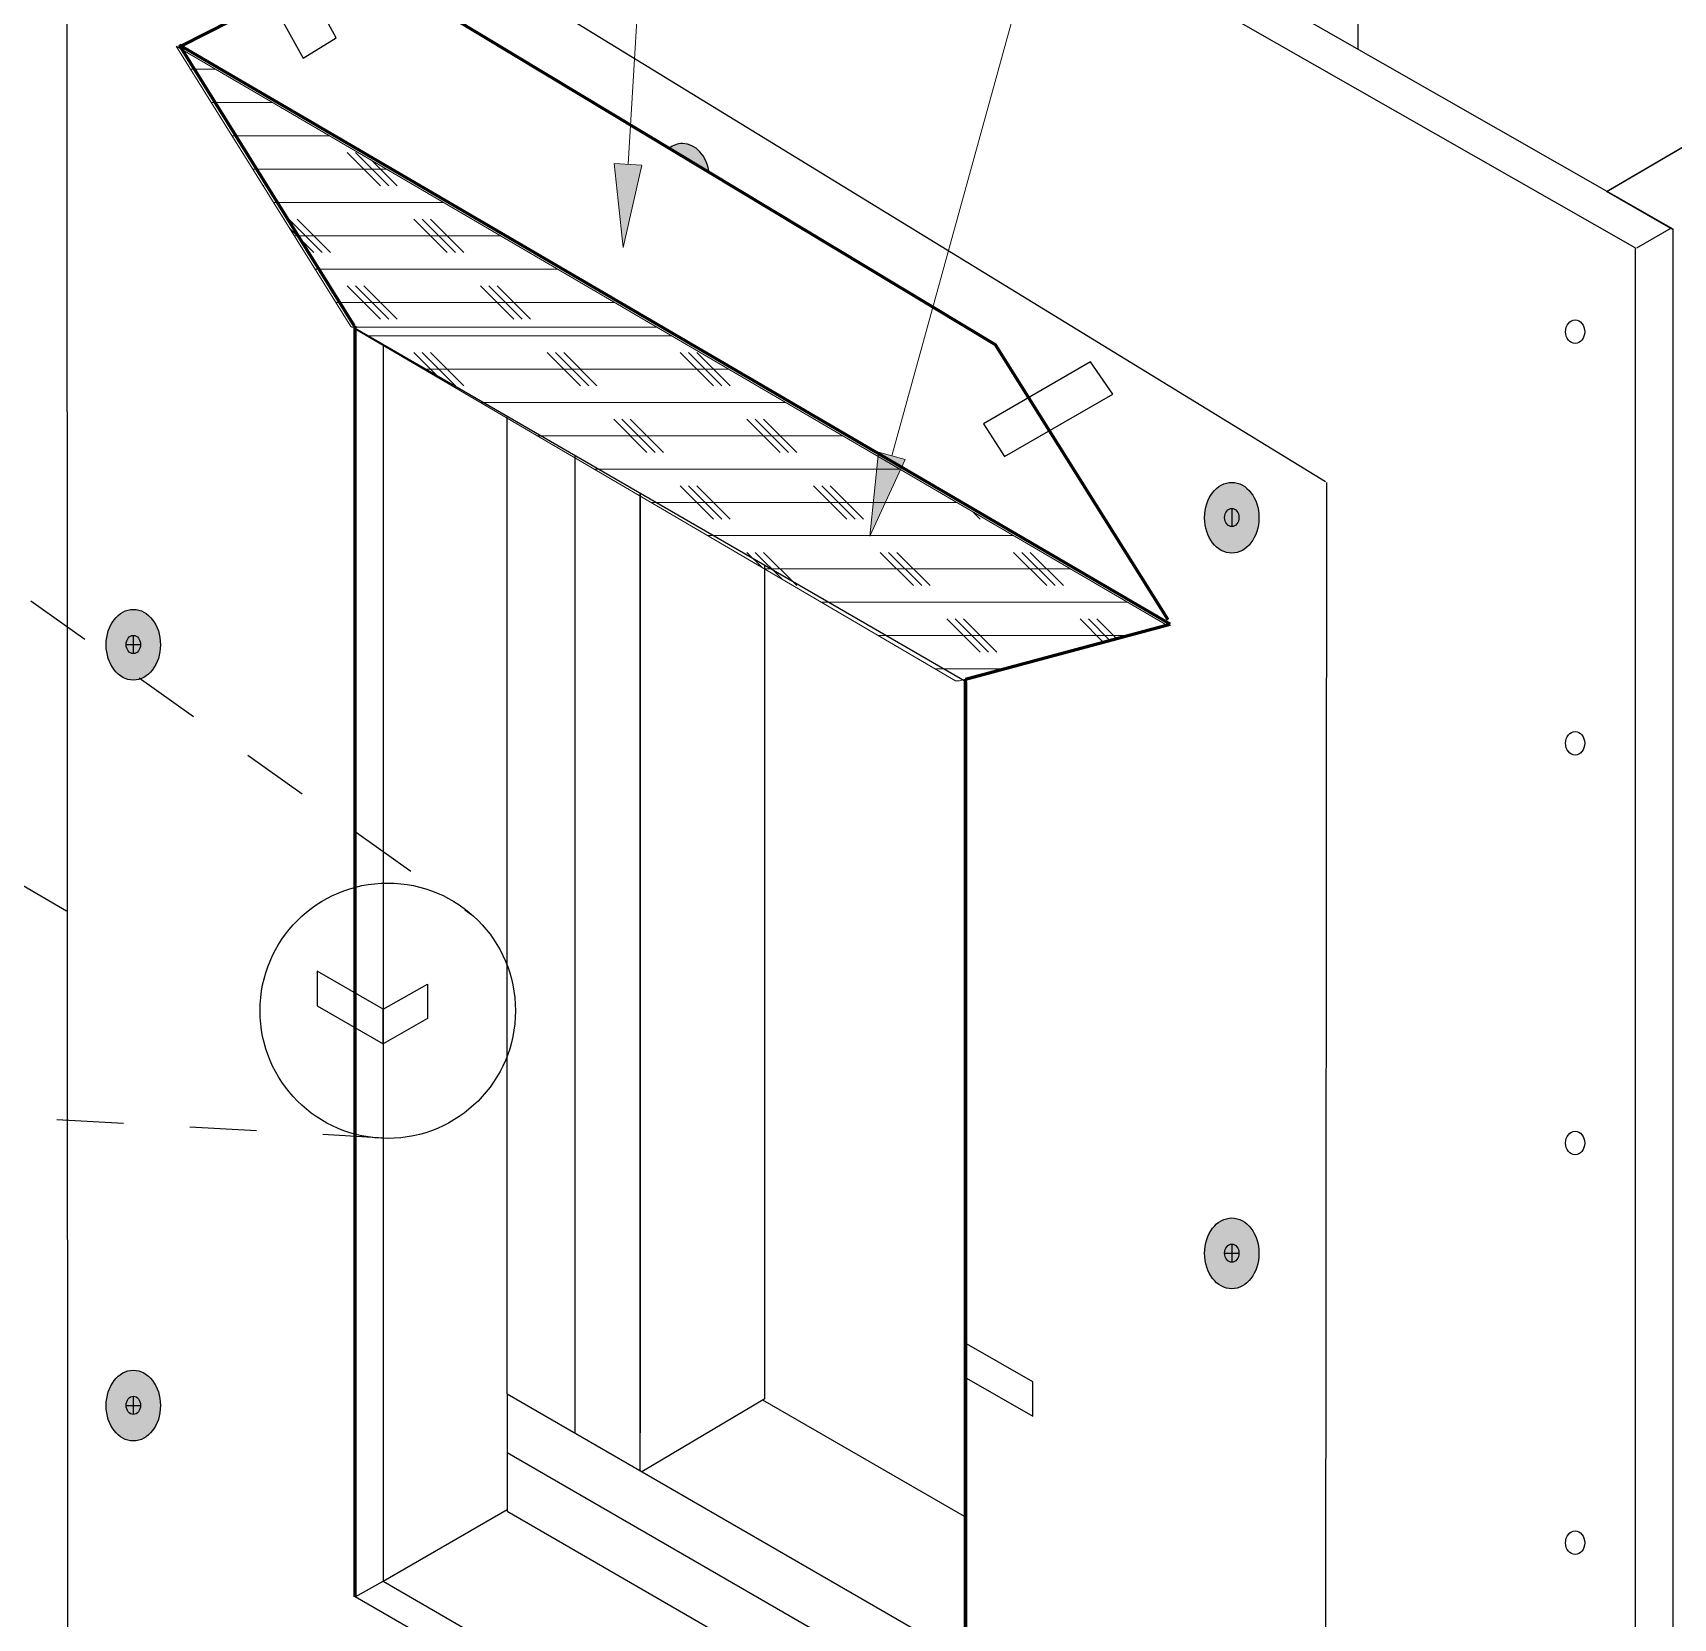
# Model space of a CAD drawing. Header units: inches. Extents: x -24 to 76, y -57 to 19.
# Drawn here: x -12.806 to -9.728, y -1.616 to 1.358 of the extents above; entities that cross this region are included whole.
import ezdxf

# ---------------------------------------------------------------- set-up
doc = ezdxf.new("R2010")
doc.units = ezdxf.units.IN
doc.header["$MEASUREMENT"] = 0
doc.linetypes.add('AI-Linetype-25', pattern=[0.25, 0.125, -0.125])
doc.linetypes.add('AI-Linetype-26', pattern=[0.25, 0.125, -0.125])
for name, color, linetype, lineweight in [('.ATI-HATCH', 7, 'Continuous', 0), ('.ATI-TEXT', 7, 'Continuous', 0), ('G-ANNO-TTLB', 7, 'Continuous', 0), ('TYVEK', 7, 'Continuous', 0), ('WALL SCRATCH', 7, 'Continuous', 0)]:
    doc.layers.add(name, color=color, linetype=linetype, lineweight=lineweight)

# ---------------------------------------------------------------- blocks, each defined once
blk = doc.blocks.new('Block_38')
at = {"layer": 'WALL SCRATCH', "true_color": 0x003b71, "transparency": 33554687}
h = blk.add_hatch(color=156, dxfattribs=at)
h.dxf.hatch_style = 2
edge = h.paths.add_edge_path()
edge.add_ellipse((-12.6171, 0.2103), major_axis=(0, 0.0664), ratio=0.766948, start_angle=0, end_angle=360)
at = {"layer": 'WALL SCRATCH', "color": 18, "lineweight": 25, "true_color": 0x080808}
for p, q in [((-12.6171, 0.2278), (-12.6171, 0.1935)), ((-12.6306, 0.2107), (-12.6035, 0.2107))]:
    blk.add_line(p, q, dxfattribs=at)
at = {"layer": 'WALL SCRATCH', "color": 8, "lineweight": 25, "true_color": 0x808080}
blk.add_lwpolyline([(-12.6242, 0.2717)], dxfattribs=at)
at = {"layer": 'WALL SCRATCH', "color": 18, "lineweight": 25, "true_color": 0x000000}
blk.add_ellipse((-12.6171, 0.2103), major_axis=(0, 0.0664), ratio=0.766948, dxfattribs=at)
at = {"layer": 'WALL SCRATCH', "color": 18, "lineweight": 25, "true_color": 0x080808}
blk.add_ellipse((-12.6171, 0.2107), major_axis=(0, 0.0171), ratio=0.788846, dxfattribs=at)
blk = doc.blocks.new('Block_39')
at = {"layer": 'WALL SCRATCH', "true_color": 0x003b71, "transparency": 33554687}
h = blk.add_hatch(color=156, dxfattribs=at)
h.dxf.hatch_style = 2
edge = h.paths.add_edge_path()
edge.add_ellipse((-12.6171, 1.6377), major_axis=(0, 0.0664), ratio=0.766948, start_angle=0, end_angle=360)
at = {"layer": 'WALL SCRATCH', "color": 18, "lineweight": 25, "true_color": 0x080808}
blk.add_line((-12.6171, 1.6552), (-12.6171, 1.621), dxfattribs=at)
at = {"layer": 'WALL SCRATCH', "color": 18, "lineweight": 25, "true_color": 0x000000}
blk.add_ellipse((-12.6171, 1.6377), major_axis=(0, 0.0664), ratio=0.766948, dxfattribs=at)
at = {"layer": 'WALL SCRATCH', "color": 18, "lineweight": 25, "true_color": 0x080808}
blk.add_ellipse((-12.6171, 1.6381), major_axis=(0, 0.0171), ratio=0.788846, dxfattribs=at)
blk = doc.blocks.new('Block_40')
at = {"layer": 'WALL SCRATCH', "true_color": 0x003b71, "transparency": 33554687}
h = blk.add_hatch(color=156, dxfattribs=at)
h.dxf.hatch_style = 2
edge = h.paths.add_edge_path()
edge.add_ellipse((-12.6171, -1.2171), major_axis=(0, 0.0664), ratio=0.766948, start_angle=0, end_angle=360)
at = {"layer": 'WALL SCRATCH', "color": 18, "lineweight": 25, "true_color": 0x080808}
for p, q in [((-12.6171, -1.1996), (-12.6171, -1.2339)), ((-12.6306, -1.2167), (-12.6035, -1.2167))]:
    blk.add_line(p, q, dxfattribs=at)
at = {"layer": 'WALL SCRATCH', "color": 8, "lineweight": 25, "true_color": 0x808080}
blk.add_lwpolyline([(-12.6242, -1.2881)], dxfattribs=at)
at = {"layer": 'WALL SCRATCH', "color": 18, "lineweight": 25, "true_color": 0x000000}
blk.add_ellipse((-12.6171, -1.2171), major_axis=(0, 0.0664), ratio=0.766948, dxfattribs=at)
at = {"layer": 'WALL SCRATCH', "color": 18, "lineweight": 25, "true_color": 0x080808}
blk.add_ellipse((-12.6171, -1.2167), major_axis=(0, 0.0171), ratio=0.788846, dxfattribs=at)
blk = doc.blocks.new('Block_37')
at = {"layer": 'WALL SCRATCH'}
for name in ['Block_39', 'Block_38', 'Block_40']:
    blk.add_blockref(name, (0, 0), dxfattribs=at)
blk = doc.blocks.new('Block_42')
at = {"layer": 'WALL SCRATCH', "true_color": 0x003b71, "transparency": 33554687}
h = blk.add_hatch(color=156, dxfattribs=at)
h.dxf.hatch_style = 2
edge = h.paths.add_edge_path()
edge.add_ellipse((-10.5562, -0.9315), major_axis=(0, 0.0664), ratio=0.766948, start_angle=0, end_angle=360)
at = {"layer": 'WALL SCRATCH', "color": 18, "lineweight": 25, "true_color": 0x080808}
for p, q in [((-10.5562, -0.914), (-10.5562, -0.9482)), ((-10.5697, -0.9311), (-10.5427, -0.9311))]:
    blk.add_line(p, q, dxfattribs=at)
at = {"layer": 'WALL SCRATCH', "color": 8, "lineweight": 25, "true_color": 0x808080}
blk.add_lwpolyline([(-10.5633, -0.8701)], dxfattribs=at)
at = {"layer": 'WALL SCRATCH', "color": 18, "lineweight": 25, "true_color": 0x000000}
blk.add_ellipse((-10.5562, -0.9315), major_axis=(0, 0.0664), ratio=0.766948, dxfattribs=at)
at = {"layer": 'WALL SCRATCH', "color": 18, "lineweight": 25, "true_color": 0x080808}
blk.add_ellipse((-10.5562, -0.9311), major_axis=(0, 0.0171), ratio=0.788846, dxfattribs=at)
blk = doc.blocks.new('Block_43')
at = {"layer": 'WALL SCRATCH', "true_color": 0x003b71, "transparency": 33554687}
h = blk.add_hatch(color=156, dxfattribs=at)
h.dxf.hatch_style = 2
edge = h.paths.add_edge_path()
edge.add_ellipse((-10.5562, 0.4486), major_axis=(0, 0.0664), ratio=0.766948, start_angle=0, end_angle=360)
at = {"layer": 'WALL SCRATCH', "color": 18, "lineweight": 25, "true_color": 0x080808}
blk.add_line((-10.5562, 0.4662), (-10.5562, 0.4319), dxfattribs=at)
at = {"layer": 'WALL SCRATCH', "color": 18, "lineweight": 25, "true_color": 0x000000}
blk.add_ellipse((-10.5562, 0.4486), major_axis=(0, 0.0664), ratio=0.766948, dxfattribs=at)
at = {"layer": 'WALL SCRATCH', "color": 18, "lineweight": 25, "true_color": 0x080808}
blk.add_ellipse((-10.5562, 0.449), major_axis=(0, 0.0171), ratio=0.788846, dxfattribs=at)
blk = doc.blocks.new('Block_44')
at = {"layer": 'WALL SCRATCH', "true_color": 0x003b71, "transparency": 33554687}
h = blk.add_hatch(color=156, dxfattribs=at)
h.dxf.hatch_style = 2
edge = h.paths.add_edge_path()
edge.add_ellipse((-10.5562, -2.3116), major_axis=(0, 0.0664), ratio=0.766948, start_angle=0, end_angle=360)
at = {"layer": 'WALL SCRATCH', "color": 18, "lineweight": 25, "true_color": 0x080808}
for p, q in [((-10.5562, -2.2941), (-10.5562, -2.3283)), ((-10.5697, -2.3112), (-10.5427, -2.3112))]:
    blk.add_line(p, q, dxfattribs=at)
at = {"layer": 'WALL SCRATCH', "color": 8, "lineweight": 25, "true_color": 0x808080}
blk.add_lwpolyline([(-10.5633, -2.3826)], dxfattribs=at)
at = {"layer": 'WALL SCRATCH', "color": 18, "lineweight": 25, "true_color": 0x000000}
blk.add_ellipse((-10.5562, -2.3116), major_axis=(0, 0.0664), ratio=0.766948, dxfattribs=at)
at = {"layer": 'WALL SCRATCH', "color": 18, "lineweight": 25, "true_color": 0x080808}
blk.add_ellipse((-10.5562, -2.3112), major_axis=(0, 0.0171), ratio=0.788846, dxfattribs=at)
blk = doc.blocks.new('Block_41')
at = {"layer": 'WALL SCRATCH'}
for name in ['Block_43', 'Block_42', 'Block_44']:
    blk.add_blockref(name, (0, 0), dxfattribs=at)
blk = doc.blocks.new('Block_45')
at = {"layer": 'WALL SCRATCH', "true_color": 0x003b71, "transparency": 33554687}
h = blk.add_hatch(color=156, dxfattribs=at)
h.dxf.hatch_style = 2
edge = h.paths.add_edge_path()
edge.add_spline(control_points=[(-11.5365, 1.0969), (-11.5365, 1.0969), (-11.6117, 1.1421), (-11.6117, 1.1421), (-11.6043, 1.1476), (-11.5958, 1.1507), (-11.5867, 1.1507), (-11.5618, 1.1507), (-11.5411, 1.1276), (-11.5365, 1.0969)], knot_values=[0, 0, 0, 0, 1, 1, 1, 2, 2, 2, 3, 3, 3, 3], degree=3, periodic=0)
at = {"layer": 'WALL SCRATCH', "color": 18, "lineweight": 25, "true_color": 0x000000}
blk.add_open_spline([(-11.5365, 1.0969), (-11.5365, 1.0969), (-11.6117, 1.1421), (-11.6117, 1.1421), (-11.6043, 1.1476), (-11.5958, 1.1507), (-11.5867, 1.1507), (-11.5618, 1.1507), (-11.5411, 1.1276), (-11.5365, 1.0969)], degree=3, knots=[0, 0, 0, 0, 1, 1, 1, 2, 2, 2, 3, 3, 3, 3], dxfattribs=at)
blk = doc.blocks.new('Block_36')
at = {"layer": 'WALL SCRATCH'}
for name in ['Block_37', 'Block_45', 'Block_41']:
    blk.add_blockref(name, (0, 0), dxfattribs=at)
blk = doc.blocks.new('Block_506')
at = {"layer": '.ATI-HATCH'}
for points, knots in [([(-12.5365, 1.3334), (-12.5365, 1.3334), (-12.209, 0.8074), (-12.209, 0.8074), (-12.209, 0.8074), (-12.207, 0.8063), (-12.207, 0.8063), (-12.207, 0.8063), (-11.6348, 0.8063), (-11.6348, 0.8063), (-11.6348, 0.8063), (-12.5365, 1.3334), (-12.5365, 1.3334)], [0, 0, 0, 0, 1, 1, 1, 2, 2, 2, 3, 3, 3, 4, 4, 4, 4]), ([(-11.6348, 0.8063), (-11.6348, 0.8063), (-12.1998, 0.8063), (-12.1998, 0.8063), (-12.1998, 0.8063), (-12.1998, 0.802), (-12.1998, 0.802), (-12.1998, 0.802), (-11.0749, 0.1428), (-11.0749, 0.1428), (-11.0749, 0.1428), (-11.0669, 0.1428), (-11.0669, 0.1428), (-11.0669, 0.1428), (-10.6784, 0.2472), (-10.6784, 0.2472), (-10.6784, 0.2472), (-11.6348, 0.8063), (-11.6348, 0.8063)], [0, 0, 0, 0, 1, 1, 1, 2, 2, 2, 3, 3, 3, 4, 4, 4, 5, 5, 5, 6, 6, 6, 6])]:
    blk.add_open_spline(points, degree=3, knots=knots, dxfattribs=at)
at = {"layer": '.ATI-HATCH', "color": 243, "lineweight": 0, "true_color": 0xcc667f}
for points in [[(-12.5095, 1.29), (-12.5095, 1.29), (-12.4622, 1.29), (-12.4622, 1.29)], [(-12.4706, 1.2275), (-12.4706, 1.2275), (-12.3553, 1.2275), (-12.3553, 1.2275)], [(-12.4316, 1.165), (-12.4316, 1.165), (-12.2484, 1.165), (-12.2484, 1.165)], [(-12.1534, 1.0712), (-12.1534, 1.0712), (-12.2159, 1.1337), (-12.2159, 1.1337)], [(-12.1378, 1.0712), (-12.1378, 1.0712), (-12.2003, 1.1337), (-12.2003, 1.1337)], [(-12.1222, 1.0712), (-12.1222, 1.0712), (-12.1702, 1.1192), (-12.1702, 1.1192)], [(-12.3927, 1.1025), (-12.3927, 1.1025), (-12.1415, 1.1025), (-12.1415, 1.1025)], [(-12.3722, 1.0712), (-12.3722, 1.0712), (-12.3751, 1.0741), (-12.3751, 1.0741)], [(-12.3538, 1.04), (-12.3538, 1.04), (-12.0346, 1.04), (-12.0346, 1.04)], [(-12.2628, 0.9462), (-12.2628, 0.9462), (-12.3253, 1.0087), (-12.3253, 1.0087)], [(-12.2784, 0.9462), (-12.2784, 0.9462), (-12.3235, 0.9913), (-12.3235, 0.9913)], [(-12.2472, 0.9462), (-12.2472, 0.9462), (-12.3097, 1.0087), (-12.3097, 1.0087)], [(-12.0284, 0.9462), (-12.0284, 0.9462), (-12.0909, 1.0087), (-12.0909, 1.0087)], [(-12.0128, 0.9462), (-12.0128, 0.9462), (-12.0753, 1.0087), (-12.0753, 1.0087)], [(-11.9972, 0.9462), (-11.9972, 0.9462), (-12.0597, 1.0087), (-12.0597, 1.0087)], [(-12.3149, 0.9775), (-12.3149, 0.9775), (-11.9277, 0.9775), (-11.9277, 0.9775)], [(-12.2759, 0.915), (-12.2759, 0.915), (-11.8207, 0.915), (-11.8207, 0.915)], [(-12.1534, 0.8212), (-12.1534, 0.8212), (-12.2159, 0.8837), (-12.2159, 0.8837)], [(-12.1378, 0.8212), (-12.1378, 0.8212), (-12.2003, 0.8837), (-12.2003, 0.8837)], [(-12.1222, 0.8212), (-12.1222, 0.8212), (-12.1847, 0.8837), (-12.1847, 0.8837)], [(-11.9034, 0.8212), (-11.9034, 0.8212), (-11.9659, 0.8837), (-11.9659, 0.8837)], [(-11.8878, 0.8212), (-11.8878, 0.8212), (-11.9503, 0.8837), (-11.9503, 0.8837)], [(-11.8722, 0.8212), (-11.8722, 0.8212), (-11.9347, 0.8837), (-11.9347, 0.8837)], [(-12.237, 0.8525), (-12.237, 0.8525), (-11.7138, 0.8525), (-11.7138, 0.8525)], [(-12.1792, 0.79), (-12.1792, 0.79), (-11.6069, 0.79), (-11.6069, 0.79)], [(-12.0414, 0.7092), (-12.0414, 0.7092), (-12.0909, 0.7587), (-12.0909, 0.7587)], [(-12.0128, 0.6962), (-12.0128, 0.6962), (-12.0753, 0.7587), (-12.0753, 0.7587)], [(-11.9972, 0.6962), (-11.9972, 0.6962), (-12.0597, 0.7587), (-12.0597, 0.7587)], [(-11.7784, 0.6962), (-11.7784, 0.6962), (-11.8409, 0.7587), (-11.8409, 0.7587)], [(-11.7628, 0.6962), (-11.7628, 0.6962), (-11.8253, 0.7587), (-11.8253, 0.7587)], [(-11.7472, 0.6962), (-11.7472, 0.6962), (-11.8097, 0.7587), (-11.8097, 0.7587)], [(-11.5284, 0.6962), (-11.5284, 0.6962), (-11.5909, 0.7587), (-11.5909, 0.7587)], [(-11.5128, 0.6962), (-11.5128, 0.6962), (-11.5753, 0.7587), (-11.5753, 0.7587)], [(-11.4972, 0.6962), (-11.4972, 0.6962), (-11.5597, 0.7587), (-11.5597, 0.7587)], [(-12.0726, 0.7275), (-12.0726, 0.7275), (-11.5, 0.7275), (-11.5, 0.7275)], [(-11.9659, 0.665), (-11.9659, 0.665), (-11.3931, 0.665), (-11.3931, 0.665)], [(-11.6534, 0.5712), (-11.6534, 0.5712), (-11.7159, 0.6337), (-11.7159, 0.6337)], [(-11.6378, 0.5712), (-11.6378, 0.5712), (-11.7003, 0.6337), (-11.7003, 0.6337)], [(-11.6222, 0.5712), (-11.6222, 0.5712), (-11.6847, 0.6337), (-11.6847, 0.6337)], [(-11.4034, 0.5712), (-11.4034, 0.5712), (-11.4659, 0.6337), (-11.4659, 0.6337)], [(-11.3878, 0.5712), (-11.3878, 0.5712), (-11.4503, 0.6337), (-11.4503, 0.6337)], [(-11.3722, 0.5712), (-11.3722, 0.5712), (-11.4347, 0.6337), (-11.4347, 0.6337)], [(-11.8593, 0.6025), (-11.8593, 0.6025), (-11.2861, 0.6025), (-11.2861, 0.6025)], [(-11.7526, 0.54), (-11.7526, 0.54), (-11.1792, 0.54), (-11.1792, 0.54)], [(-11.5284, 0.4462), (-11.5284, 0.4462), (-11.5909, 0.5087), (-11.5909, 0.5087)], [(-11.5128, 0.4462), (-11.5128, 0.4462), (-11.5753, 0.5087), (-11.5753, 0.5087)], [(-11.4972, 0.4462), (-11.4972, 0.4462), (-11.5597, 0.5087), (-11.5597, 0.5087)], [(-11.2784, 0.4462), (-11.2784, 0.4462), (-11.3409, 0.5087), (-11.3409, 0.5087)], [(-11.2628, 0.4462), (-11.2628, 0.4462), (-11.3253, 0.5087), (-11.3253, 0.5087)], [(-11.2472, 0.4462), (-11.2472, 0.4462), (-11.3097, 0.5087), (-11.3097, 0.5087)], [(-11.646, 0.4775), (-11.646, 0.4775), (-11.0723, 0.4775), (-11.0723, 0.4775)], [(-11.0284, 0.4462), (-11.0284, 0.4462), (-11.0419, 0.4597), (-11.0419, 0.4597)], [(-11.5393, 0.415), (-11.5393, 0.415), (-10.9654, 0.415), (-10.9654, 0.415)], [(-11.4374, 0.3552), (-11.4374, 0.3552), (-11.4659, 0.3837), (-11.4659, 0.3837)], [(-11.3997, 0.3331), (-11.3997, 0.3331), (-11.4503, 0.3837), (-11.4503, 0.3837)], [(-11.3722, 0.3212), (-11.3722, 0.3212), (-11.4347, 0.3837), (-11.4347, 0.3837)], [(-11.1534, 0.3212), (-11.1534, 0.3212), (-11.2159, 0.3837), (-11.2159, 0.3837)], [(-11.1378, 0.3212), (-11.1378, 0.3212), (-11.2003, 0.3837), (-11.2003, 0.3837)], [(-11.1222, 0.3212), (-11.1222, 0.3212), (-11.1847, 0.3837), (-11.1847, 0.3837)], [(-10.9034, 0.3212), (-10.9034, 0.3212), (-10.9659, 0.3837), (-10.9659, 0.3837)], [(-10.8878, 0.3212), (-10.8878, 0.3212), (-10.9503, 0.3837), (-10.9503, 0.3837)], [(-10.8722, 0.3212), (-10.8722, 0.3212), (-10.9347, 0.3837), (-10.9347, 0.3837)], [(-11.4327, 0.3525), (-11.4327, 0.3525), (-10.8585, 0.3525), (-10.8585, 0.3525)], [(-11.3261, 0.29), (-11.3261, 0.29), (-10.7515, 0.29), (-10.7515, 0.29)], [(-11.0284, 0.1962), (-11.0284, 0.1962), (-11.0909, 0.2587), (-11.0909, 0.2587)], [(-11.0128, 0.1962), (-11.0128, 0.1962), (-11.0753, 0.2587), (-11.0753, 0.2587)], [(-10.9972, 0.1962), (-10.9972, 0.1962), (-11.0597, 0.2587), (-11.0597, 0.2587)], [(-10.7974, 0.2152), (-10.7974, 0.2152), (-10.8409, 0.2587), (-10.8409, 0.2587)], [(-10.7851, 0.2185), (-10.7851, 0.2185), (-10.8253, 0.2587), (-10.8253, 0.2587)], [(-10.7728, 0.2218), (-10.7728, 0.2218), (-10.8097, 0.2587), (-10.8097, 0.2587)], [(-11.2194, 0.2275), (-11.2194, 0.2275), (-10.7517, 0.2275), (-10.7517, 0.2275)], [(-11.1128, 0.165), (-11.1128, 0.165), (-10.9843, 0.165), (-10.9843, 0.165)]]:
    blk.add_open_spline(points, degree=3, dxfattribs=at)

msp = doc.modelspace()

# ---------------------------------------------------------------- hatches: boundary and pattern name
at = {"layer": '.ATI-TEXT', "true_color": 0x000000, "transparency": 33554687}
h = msp.add_hatch(color=18, dxfattribs=at)
h.dxf.hatch_style = 2
h.paths.add_polyline_path([(-11.6628, 1.1102), (-11.6982, 0.9558), (-11.7148, 1.1134)])
h = msp.add_hatch(color=18, dxfattribs=at)
h.dxf.hatch_style = 2
h.paths.add_polyline_path([(-11.1688, 0.5577), (-11.2354, 0.414), (-11.219, 0.5716)])
at = {"layer": 'G-ANNO-TTLB', "true_color": 0xff00ff, "transparency": 33554687}
h = msp.add_hatch(color=6, dxfattribs=at)
edge = h.paths.add_edge_path()
edge.add_spline(control_points=[(19.9156, -15.0652), (19.9156, -15.0652), (-20.7721, -15.0652), (-20.7721, -15.0652), (-20.7721, -15.0652), (-20.7721, 19.0598), (-20.7721, 19.0598), (-20.7721, 19.0598), (19.9156, 19.0598), (19.9156, 19.0598), (19.9156, 19.0598), (19.9156, -15.0652), (19.9156, -15.0652)], knot_values=[0, 0, 0, 0, 1, 1, 1, 2, 2, 2, 3, 3, 3, 4, 4, 4, 4], degree=3, periodic=0)
edge = h.paths.add_edge_path()
edge.add_spline(control_points=[(-20.6471, 18.9348), (-20.6471, 18.9348), (-20.6471, -14.9402), (-20.6471, -14.9402), (-20.6471, -14.9402), (19.7906, -14.9402), (19.7906, -14.9402), (19.7906, -14.9402), (19.7906, 18.9348), (19.7906, 18.9348), (19.7906, 18.9348), (-20.6471, 18.9348), (-20.6471, 18.9348)], knot_values=[0, 0, 0, 0, 1, 1, 1, 2, 2, 2, 3, 3, 3, 4, 4, 4, 4], degree=3, periodic=0)
edge.add_line((-20.6471, 18.9348), (-20.6471, 18.9348))

# ---------------------------------------------------------------- linework, layer by layer
at = {"layer": '.ATI-TEXT', "color": 18, "lineweight": 0, "true_color": 0x000000}
for p, q in [((-11.6888, 1.1118), (-11.5842, 2.8384)), ((-11.1939, 0.5646), (-10.8013, 1.9887))]:
    msp.add_line(p, q, dxfattribs=at)
at = {"layer": '.ATI-TEXT'}
for points in [[(-11.6628, 1.1102), (-11.6982, 0.9558), (-11.7148, 1.1134), (-11.7148, 1.1134)], [(-11.1688, 0.5577), (-11.2354, 0.414), (-11.219, 0.5716), (-11.219, 0.5716)]]:
    msp.add_lwpolyline(points, close=True, dxfattribs=at)
at = {"layer": 'G-ANNO-TTLB'}
for points in [[(19.9156, -15.0652), (19.9156, -15.0652), (-20.7721, -15.0652), (-20.7721, -15.0652), (-20.7721, -15.0652), (-20.7721, 19.0598), (-20.7721, 19.0598), (-20.7721, 19.0598), (19.9156, 19.0598), (19.9156, 19.0598), (19.9156, 19.0598), (19.9156, -15.0652), (19.9156, -15.0652)], [(-20.6471, 18.9348), (-20.6471, 18.9348), (-20.6471, -14.9402), (-20.6471, -14.9402), (-20.6471, -14.9402), (19.7906, -14.9402), (19.7906, -14.9402), (19.7906, -14.9402), (19.7906, 18.9348), (19.7906, 18.9348), (19.7906, 18.9348), (-20.6471, 18.9348), (-20.6471, 18.9348)]]:
    msp.add_open_spline(points, degree=3, knots=[0, 0, 0, 0, 1, 1, 1, 2, 2, 2, 3, 3, 3, 4, 4, 4, 4], dxfattribs=at)
at = {"layer": 'TYVEK', "color": 33, "lineweight": 25, "true_color": 0xcc9966}
for p, q in [((-10.3198, 1.8674), (-10.3198, 1.3268)), ((-9.8495, 1.0626), (-9.3855, 1.3344)), ((-12.1485, 0.774), (-12.1485, -1.5464)), ((-11.9159, -1.1954), (-11.9159, 0.6395)), ((-11.788, -1.2688), (-11.788, 0.5655)), ((-11.6664, 0.4951), (-11.6664, -1.2681)), ((-11.6659, -1.3388), (-11.6659, 0.4949)), ((-11.4326, -1.2038), (-11.4326, 0.3599)), ((-12.1482, -0.5384), (-12.1482, -0.4737)), ((-11.0537, -1.1012), (-11.0537, -1.1659)), ((-11.9159, -1.1954), (-11.9159, -1.3054)), ((-11.9159, -1.1954), (-11.0537, -1.6929)), ((-11.663, -1.3405), (-11.4326, -1.2038)), ((-11.4366, -1.2062), (-11.0537, -1.4271)), ((-11.9159, -1.3054), (-11.9159, -1.4154)), ((-11.9159, -1.3054), (-11.0537, -1.8029)), ((-12.1485, -1.5464), (-11.9159, -1.4121)), ((-11.9159, -1.4154), (-11.0537, -1.9129)), ((-12.2006, -1.5762), (-12.1485, -1.5464)), ((-12.1485, -1.5464), (-11.6647, -1.8262))]:
    msp.add_line(p, q, dxfattribs=at)
at = {"layer": 'TYVEK', "color": 18, "lineweight": 60, "true_color": 0x000000}
for p, q in [((-10.672, 0.2491), (-12.5302, 1.3353)), ((-12.2019, 0.8082), (-12.5302, 1.3353)), ((-12.2006, -1.5762), (-12.2006, 0.8082)), ((-11.0559, 0.146), (-10.672, 0.2491)), ((-11.0559, -2.2384), (-11.0559, 0.146))]:
    msp.add_line(p, q, dxfattribs=at)
at = {"layer": 'TYVEK', "color": 18, "linetype": 'AI-Linetype-25', "lineweight": 25, "true_color": 0x000000}
msp.add_line((-14.2354, 1.3077), (-11.9819, -0.2961), dxfattribs=at)
at = {"layer": 'TYVEK', "color": 2, "lineweight": 25, "true_color": 0xf5eb12}
for p, q in [((-12.1482, -0.4737), (-12.2725, -0.4024)), ((-12.2725, -0.4024), (-12.2725, -0.4671)), ((-12.1482, -0.4737), (-12.0653, -0.4262)), ((-12.0653, -0.4262), (-12.0653, -0.4909)), ((-12.2725, -0.4671), (-12.1482, -0.5384)), ((-12.1482, -0.5384), (-12.1482, -0.4737)), ((-12.0653, -0.4909), (-12.1482, -0.5384)), ((-10.9293, -1.1725), (-11.0537, -1.1012)), ((-11.0537, -1.1659), (-10.9293, -1.2372)), ((-10.9293, -1.2372), (-10.9293, -1.1725))]:
    msp.add_line(p, q, dxfattribs=at)
at = {"layer": 'TYVEK', "color": 18, "linetype": 'AI-Linetype-26', "lineweight": 25, "true_color": 0x000000}
msp.add_line((-12.1365, -0.7158), (-14.8908, -0.562), dxfattribs=at)
at = {"layer": 'TYVEK', "color": 2, "lineweight": 25, "true_color": 0xf5eb12}
for points in [[(-12.2368, 1.349), (-12.3491, 1.5546), (-12.4109, 1.5141), (-12.2986, 1.3107)], [(-10.9826, 0.5637), (-10.7795, 0.6804), (-10.8213, 0.7413), (-11.0222, 0.6246)]]:
    msp.add_lwpolyline(points, close=True, dxfattribs=at)
at = {"layer": 'TYVEK', "color": 18, "lineweight": 60, "true_color": 0x000000}
msp.add_lwpolyline([(-10.6756, 0.2568), (-10.9995, 0.7733), (-12.2032, 1.4985), (-12.5266, 1.3338)], dxfattribs=at)
at = {"layer": 'TYVEK', "color": 33, "lineweight": 25, "true_color": 0xcc9966}
msp.add_lwpolyline([(-9.728, 0.9889), (-9.853, 1.0606), (-9.3857, 1.3342), (-9.2607, 1.2625)], dxfattribs=at)
at = {"layer": 'TYVEK', "color": 18, "lineweight": 25, "true_color": 0x000000}
msp.add_lwpolyline([(-12.2006, 0.8042), (-11.0537, 0.1407), (-11.0537, -2.2397), (-12.2006, -1.5762)], close=True, dxfattribs=at)
msp.add_circle((-12.1398, -0.4763), 0.2396, dxfattribs=at)
at = {"layer": 'WALL SCRATCH', "color": 2, "lineweight": 25, "true_color": 0xffff00}
for p, q in [((-9.7281, 0.9898), (-13.4658, 3.1251)), ((-9.7994, 0.9547), (-13.5326, 3.0864)), ((-9.7322, 0.9921), (-9.7969, 0.9546)), ((-9.7281, -4.8993), (-9.7281, 0.9898)), ((-9.7994, 0.9547), (-9.7994, -4.9393)), ((-13.5326, 0.1689), (-12.7423, -0.2886))]:
    msp.add_line(p, q, dxfattribs=at)
at = {"layer": 'WALL SCRATCH', "color": 18, "lineweight": 25, "true_color": 0x000000}
for p, q in [((-10.3806, 0.5162), (-12.7423, 1.9626)), ((-12.7423, 1.9626), (-12.7405, -2.0006)), ((-10.3788, 0.515), (-10.3821, -3.372))]:
    msp.add_line(p, q, dxfattribs=at)
at = {"layer": 'WALL SCRATCH', "color": 8, "lineweight": 25, "true_color": 0x808080}
for points in [[(-12.6718, 0.2565)], [(-12.6718, 0.2565)], [(-12.6817, -1.333)], [(-12.6817, -1.333)]]:
    msp.add_lwpolyline(points, dxfattribs=at)
at = {"layer": 'WALL SCRATCH', "color": 252, "lineweight": 25, "true_color": 0x848484}
for centre in [(-9.9121, 0.7976), (-9.9121, 0.0255), (-9.9121, -0.7245), (-9.9121, -1.4745)]:
    msp.add_ellipse(centre, major_axis=(0, 0.0221), ratio=0.812499, dxfattribs=at)

# ---------------------------------------------------------------- block references
at = {"layer": '.ATI-HATCH'}
msp.add_blockref('Block_506', (0, 0), dxfattribs=at)
at = {"layer": 'WALL SCRATCH'}
msp.add_blockref('Block_36', (0, 0), dxfattribs=at)

doc.saveas('drawing.dxf')
